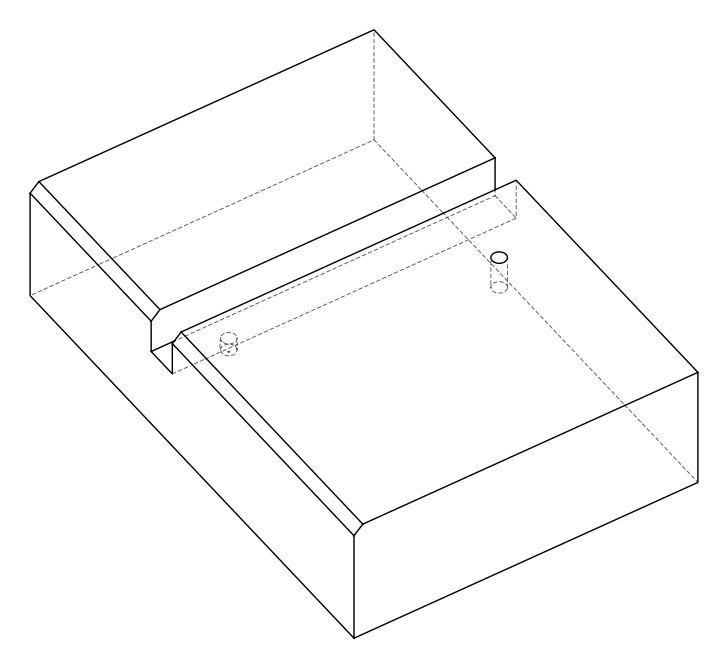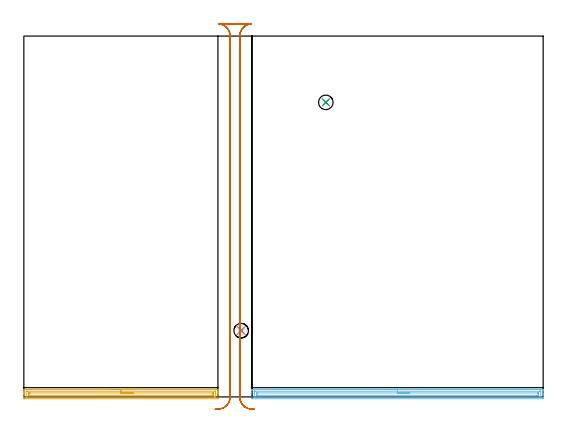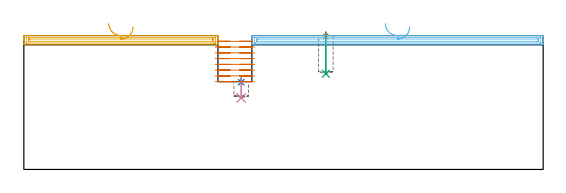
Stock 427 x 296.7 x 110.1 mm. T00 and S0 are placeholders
(PLAN: 7 operations, 3 tool changes, 21.4 min)
(1 SPOT_DRILL | STEP1POCKET | NXT0321_9005460120000 | 0.03 min | 2 mm3)
(2 SPOT_DRILL_1 | STEP1POCKET_1 | NXT0321_9005460120000 | 0.04 min | 4177 mm3)
(3 DRILL_BLIND_HOLE_INTO_CENTER | STEP1POCKET | NXT0301_128 | 0.14 min | 3409 mm3)
(4 DRILL_BLIND_HOLE_INTO_CENTER_1 | STEP1POCKET_1 | NXT0301_128 | 0.07 min | 1486 mm3)
(5 AREA_MILL | FG_CHAMFER_SURFACE | UGT0205_001 | 4.04 min | 4749 mm3)
(6 AREA_MILL_1 | FG_CHAMFER_SURFACE_1 | UGT0205_001 | 5.95 min | 7053 mm3)
(7 MILL_RECTANGULAR_SLOT | SLOT_RECTANGULAR | UGT0201_094 | Follow Part, ap 5, ae 75% | 11.11 min | 309205 mm3)
(TOOL NXT0321_9005460120000 | NC Spot Drill, 142deg, 12mm, Carbide, Uncoated | D12 PA142 FL30 Z2)
(TOOL NXT0301_128 | Carbide Drill 12mm [861.1-1200-036A1-GP GC34] | D12 PA150 FL37.4 Z2)
(TOOL UGT0205_001 | Chamfer Mill 20 x 3 x 45 deg. | D20 FL50 Z2)
(TOOL UGT0201_094 | End mill 20 mm | D20 FL38 Z4)
(OP 1 SPOT_DRILL)
G17 G21 G94 G90
T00 M6
G54
G17 G0 G90 X248.3 Y242.2 S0 M3
G43 Z120.1 H0
G94 G81 G98 Z109.584 F250. R113.1
G80
M5
M2
(OP 2 SPOT_DRILL_1)
G17 G21 G94 G90
T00 M6
G54
G17 G0 G90 X178.7 Y54.5 S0 M3
G43 Z120.1 H0
G94 G81 G98 Z71.684 F250. R75.2
G80
M5
M2
(OP 3 DRILL_BLIND_HOLE_INTO_CENTER)
G17 G21 G94 G90
T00 M6
G54
G17 G0 G90 X248.3 Y242.2 S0 M3
G43 Z120.1 H1
G94 G81 G98 Z78.7 F250. R112.1
G80
M5
M2
(OP 4 DRILL_BLIND_HOLE_INTO_CENTER_1)
G17 G21 G94 G90
T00 M6
G54
G17 G0 G90 X178.7 Y54.5 S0 M3
G43 Z120.1 H1
G94 G81 G98 Z58.8 F250. R74.2
G80
M5
M2
(OP 5 AREA_MILL)
G17 G21 G94 G90
T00 M6
G54
G17 G0 G90 X69.8 Y6.1 S1061 M3
G43 Z120.1 H0
G94 G1 X69.838 Z119.228 F250.
X69.952 Z118.363
X70.141 Z117.512
X70.403 Z116.68
X70.737 Z115.874
X71.14 Z115.1
X71.608 Z114.364
X72.14 Z113.672
X72.729 Z113.029
X73.372 Z112.439
X74.064 Z111.908
X74.8 Z111.44
X75.574 Z111.037
X76.38 Z110.703
X77.212 Z110.441
X78.063 Z110.252
X78.928 Z110.138
X79.8 Z110.1
X159.471
X159.59 Y6.097 Z110.089
X159.598 Y6.011 Z110.003
X159.6 Y5.919 Z109.917
Y5.283 Z109.282
Y4.547 Z108.546
Y4.043 Z108.039
Y3.791 Z107.788
Y3.172 Z107.168
Y2.92 Z106.917
Y2.303 Z106.297
Y-0.876 Z103.12
X159.597 Y-1.186 Z102.81
X159.59 Y-1.493 Z102.504
X159.344 Y-1.498 Z102.501
X159.026 Y-1.5 Z102.5
X0.574
X0.256 Y-1.498
X0.01 Y-1.493 Z102.504
X0. Y-1.186 Z102.81
Y2.3 Z106.294
Y2.92 Z106.917
Y3.172 Z107.168
Y3.791 Z107.788
Y4.043 Z108.039
Y4.547 Z108.546
Y5.919 Z109.917
X0.002 Y6.011 Z110.003
X0.01 Y6.097 Z110.089
X0.129 Y6.1 Z110.1
X79.8
Y4.686 Z108.686
X157.246 Y4.685 Z108.685
X157.481 Y4.684 Z108.684
X157.57 Y4.681 Z108.681
X157.586 Y4.679 Z108.679
X157.591 Y4.671 Z108.671
X157.595 Y4.656 Z108.656
X157.599 Y4.569 Z108.569
Y0.095 Z104.095
X157.596 Y0.002 Z104.002
X157.59 Y-0.058 Z103.942
X157.586 Y-0.079 Z103.921
X157.573 Y-0.08 Z103.92
X157.246 Y-0.084 Z103.916
X157.012 Y-0.085 Z103.915
X156.356 Y-0.086 Z103.914
X2.354 Y-0.085 Z103.915
X2.119 Y-0.084 Z103.916
X2.03 Y-0.081 Z103.919
X2.014 Y-0.079 Z103.921
X2.009 Y-0.071 Z103.929
X2.005 Y-0.056 Z103.944
X2.001 Y0.031 Z104.031
Y4.505 Z108.505
X2.004 Y4.598 Z108.598
X2.01 Y4.658 Z108.658
X2.014 Y4.679 Z108.679
X2.027 Y4.68 Z108.68
X2.354 Y4.684 Z108.684
X2.588 Y4.685 Z108.685
X3.244 Y4.686 Z108.686
X79.8
Y3.271 Z107.271
X155.364
X155.466 Y3.27 Z107.27
X155.567 Y3.266 Z107.266
X155.588 Y3.265 Z107.265
X155.592 Y3.249 Z107.249
X155.597 Y3.215 Z107.215
X155.599 Y3.172 Z107.172
X155.6 Y3.04 Z107.04
Y2.169 Z106.169
X155.596 Y1.428 Z105.428
X155.593 Y1.363 Z105.363
X155.59 Y1.336 Z105.336
X155.562 Y1.334 Z105.334
X155.466 Y1.331 Z105.331
X154.677 Y1.329 Z105.329
X154.575 Y1.328 Z105.328
X4.236 Y1.329 Z105.329
X4.134 Y1.33 Z105.33
X4.033 Y1.334 Z105.334
X4.012 Y1.335 Z105.335
X4.008 Y1.35 Z105.35
X4.003 Y1.385 Z105.385
X4.001 Y1.428 Z105.428
X4. Y1.56 Z105.56
Y2.431 Z106.431
X4.004 Y3.172 Z107.172
X4.007 Y3.237 Z107.237
X4.01 Y3.264 Z107.264
X4.038 Y3.266 Z107.266
X4.134 Y3.269 Z107.269
X4.923 Y3.271 Z107.271
X5.025
X79.8
X80.672 Z107.31
X81.536 Z107.423
X82.388 Z107.612
X83.22 Z107.875
X84.026 Z108.208
X84.8 Z108.611
X85.536 Z109.08
X86.228 Z109.611
X86.871 Z110.2
X87.46 Z110.844
X87.991 Z111.536
X88.46 Z112.271
X88.863 Z113.045
X89.197 Z113.851
X89.459 Z114.683
X89.648 Z115.535
X89.762 Z116.4
X89.8 Z117.271
G0 Z120.1
M5
M2
(OP 6 AREA_MILL_1)
G17 G21 G94 G90
T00 M6
G54
G17 G0 G90 X297.25 Y6.1 S1061 M3
G43 Z120.1 H0
G94 G1 X297.288 Z119.228 F250.
X297.402 Z118.363
X297.591 Z117.512
X297.853 Z116.68
X298.187 Z115.874
X298.59 Z115.1
X299.058 Z114.364
X299.59 Z113.672
X300.179 Z113.029
X300.822 Z112.439
X301.514 Z111.908
X302.25 Z111.44
X303.024 Z111.037
X303.83 Z110.703
X304.662 Z110.441
X305.513 Z110.252
X306.378 Z110.138
X307.25 Z110.1
X426.841
X426.99 Y6.097 Z110.088
X426.998 Y5.989 Z109.981
X427. Y5.876 Z109.875
Y5.538 Z109.537
Y4.915 Z108.909
Y2.86 Z106.857
Y2.303 Z106.297
Y1.709 Z105.704
Y-0.906 Z103.091
X426.997 Y-1.186 Z102.81
X426.99 Y-1.493 Z102.504
X426.713 Y-1.498 Z102.501
X426.394 Y-1.5 Z102.5
X188.106
X187.787 Y-1.498 Z102.501
X187.51 Y-1.493 Z102.504
X187.5 Y-1.186 Z102.81
Y2.3 Z106.295
Y3.732 Z107.729
Y4.915 Z108.909
Y5.538 Z109.537
Y5.876 Z109.875
X187.502 Y5.989 Z109.981
X187.51 Y6.097 Z110.088
X187.659 Y6.1 Z110.1
X307.25
Y4.686 Z108.686
X423.952
X424.609 Y4.685 Z108.685
X424.847 Y4.683 Z108.683
X424.953 Y4.679 Z108.679
X424.991 Y4.671 Z108.671
X424.993 Y4.65 Z108.65
X424.999 Y4.535 Z108.535
X425. Y0.175 Z104.175
X424.998 Y0.048 Z104.048
X424.993 Y-0.053 Z103.947
X424.99 Y-0.08 Z103.92
X424.978 Y-0.082 Z103.918
X424.938 Y-0.084 Z103.916
X424.609 Y-0.086 Z103.914
X424.375
X190.549
X189.891 Y-0.085 Z103.915
X189.653 Y-0.083 Z103.917
X189.547 Y-0.079 Z103.921
X189.509 Y-0.071 Z103.929
X189.507 Y-0.05 Z103.95
X189.501 Y0.065 Z104.065
X189.5 Y4.424 Z108.424
X189.502 Y4.552 Z108.552
X189.507 Y4.653 Z108.653
X189.51 Y4.68 Z108.68
X189.522 Y4.682 Z108.682
X189.562 Y4.684 Z108.684
X189.891 Y4.685 Z108.685
X190.125 Y4.686 Z108.686
X307.25
Y3.272 Z107.272
X422.723 Y3.271 Z107.271
X422.824 Y3.27 Z107.27
X422.926 Y3.267 Z107.267
X422.986 Y3.265 Z107.265
X422.991 Y3.228 Z107.228
X422.995 Y3.172 Z107.172
X422.999 Y3.001 Z107.001
X423. Y2.3 Z106.3
X422.999 Y2.129 Z106.129
X422.992 Y1.428 Z105.428
X422.99 Y1.348 Z105.348
X422.921 Y1.335 Z105.335
X421.932 Y1.329 Z105.329
X191.777
X191.676 Y1.33 Z105.33
X191.574 Y1.333 Z105.333
X191.514 Y1.335 Z105.335
X191.509 Y1.372 Z105.372
X191.505 Y1.428 Z105.428
X191.501 Y1.599 Z105.599
X191.5 Y2.3 Z106.3
X191.501 Y2.471 Z106.471
X191.508 Y3.172 Z107.172
X191.51 Y3.252 Z107.252
X191.58 Y3.265 Z107.265
X192.568 Y3.271 Z107.271
X307.25 Y3.272 Z107.272
X308.122 Z107.31
X308.986 Z107.423
X309.838 Z107.612
X310.67 Z107.875
X311.476 Z108.208
X312.25 Z108.611
X312.986 Z109.08
X313.678 Z109.611
X314.321 Z110.2
X314.91 Z110.844
X315.441 Z111.536
X315.91 Z112.272
X316.313 Z113.045
X316.647 Y3.271 Z113.851
X316.909 Z114.683
X317.098 Z115.535
X317.212 Z116.4
X317.25 Z117.271
G0 Z120.1
M5
M2
(OP 7 MILL_RECTANGULAR_SLOT)
G17 G21 G94 G90
T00 M6
G54
G17 G0 G90 X188.289 Y-10.41 S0 M3
G43 Z120.1 H0
Z105.362
G94 G1 X185.359 Y-9.768 F250.
G2 X177.5 Y0. R10. F500.
G1 Y296.7
G2 X187.053 Y306.69 R10.
G1 Y306.7
X160.047
Y306.69
G2 X169.6 Y296.7 R10.
G1 Y0.
G2 X161.743 Y-9.768 R10.
G1 X158.813 Y-10.411 F250.
G0 X189.717 Y-10.202 Z100.625
G1 X186.726 Y-9.97
G2 X177.5 Y0. R10. F500.
G1 Y296.7
G2 X187.053 Y306.69 R10.
G1 Y306.7
X160.047
Y306.69
G2 X169.6 Y296.7 R10.
G1 Y0.
G2 X160.374 Y-9.97 R10.
G1 X157.383 Y-10.202 F250.
G0 X189.717 Z95.887
G1 X186.726 Y-9.97
G2 X177.5 Y0. R10. F500.
G1 Y296.7
G2 X187.053 Y306.69 R10.
G1 Y306.7
X160.047
Y306.69
G2 X169.6 Y296.7 R10.
G1 Y0.
G2 X160.374 Y-9.97 R10.
G1 X157.383 Y-10.202 F250.
G0 X189.717 Z91.15
G1 X186.726 Y-9.97
G2 X177.5 Y0. R10. F500.
G1 Y296.7
G2 X187.053 Y306.69 R10.
G1 Y306.7
X160.047
Y306.69
G2 X169.6 Y296.7 R10.
G1 Y0.
G2 X160.374 Y-9.97 R10.
G1 X157.383 Y-10.202 F250.
G0 X189.717 Z86.412
G1 X186.726 Y-9.97
G2 X177.5 Y0. R10. F500.
G1 Y296.7
G2 X187.053 Y306.69 R10.
G1 Y306.7
X160.047
Y306.69
G2 X169.6 Y296.7 R10.
G1 Y0.
G2 X160.374 Y-9.97 R10.
G1 X157.383 Y-10.202 F250.
G0 X189.717 Z81.675
G1 X186.726 Y-9.97
G2 X177.5 Y0. R10. F500.
G1 Y296.7
G2 X187.053 Y306.69 R10.
G1 Y306.7
X160.047
Y306.69
G2 X169.6 Y296.7 R10.
G1 Y0.
G2 X160.374 Y-9.97 R10.
G1 X157.383 Y-10.202 F250.
G0 X189.717 Z76.937
G1 X186.726 Y-9.97
G2 X177.5 Y0. R10. F500.
G1 Y296.7
G2 X187.053 Y306.69 R10.
G1 Y306.7
X160.047
Y306.69
G2 X169.6 Y296.7 R10.
G1 Y0.
G2 X160.374 Y-9.97 R10.
G1 X157.383 Y-10.202 F250.
G0 X189.717 Z72.2
G1 X186.726 Y-9.97
G2 X177.5 Y0. R10. F500.
G1 Y296.7
G2 X187.053 Y306.69 R10.
G1 Y306.7
X160.047
Y306.69
G2 X169.6 Y296.7 R10.
G1 Y0.
G2 X160.374 Y-9.97 R10.
G1 X157.383 Y-10.202 F250.
G0 Z120.1
M5
M2
